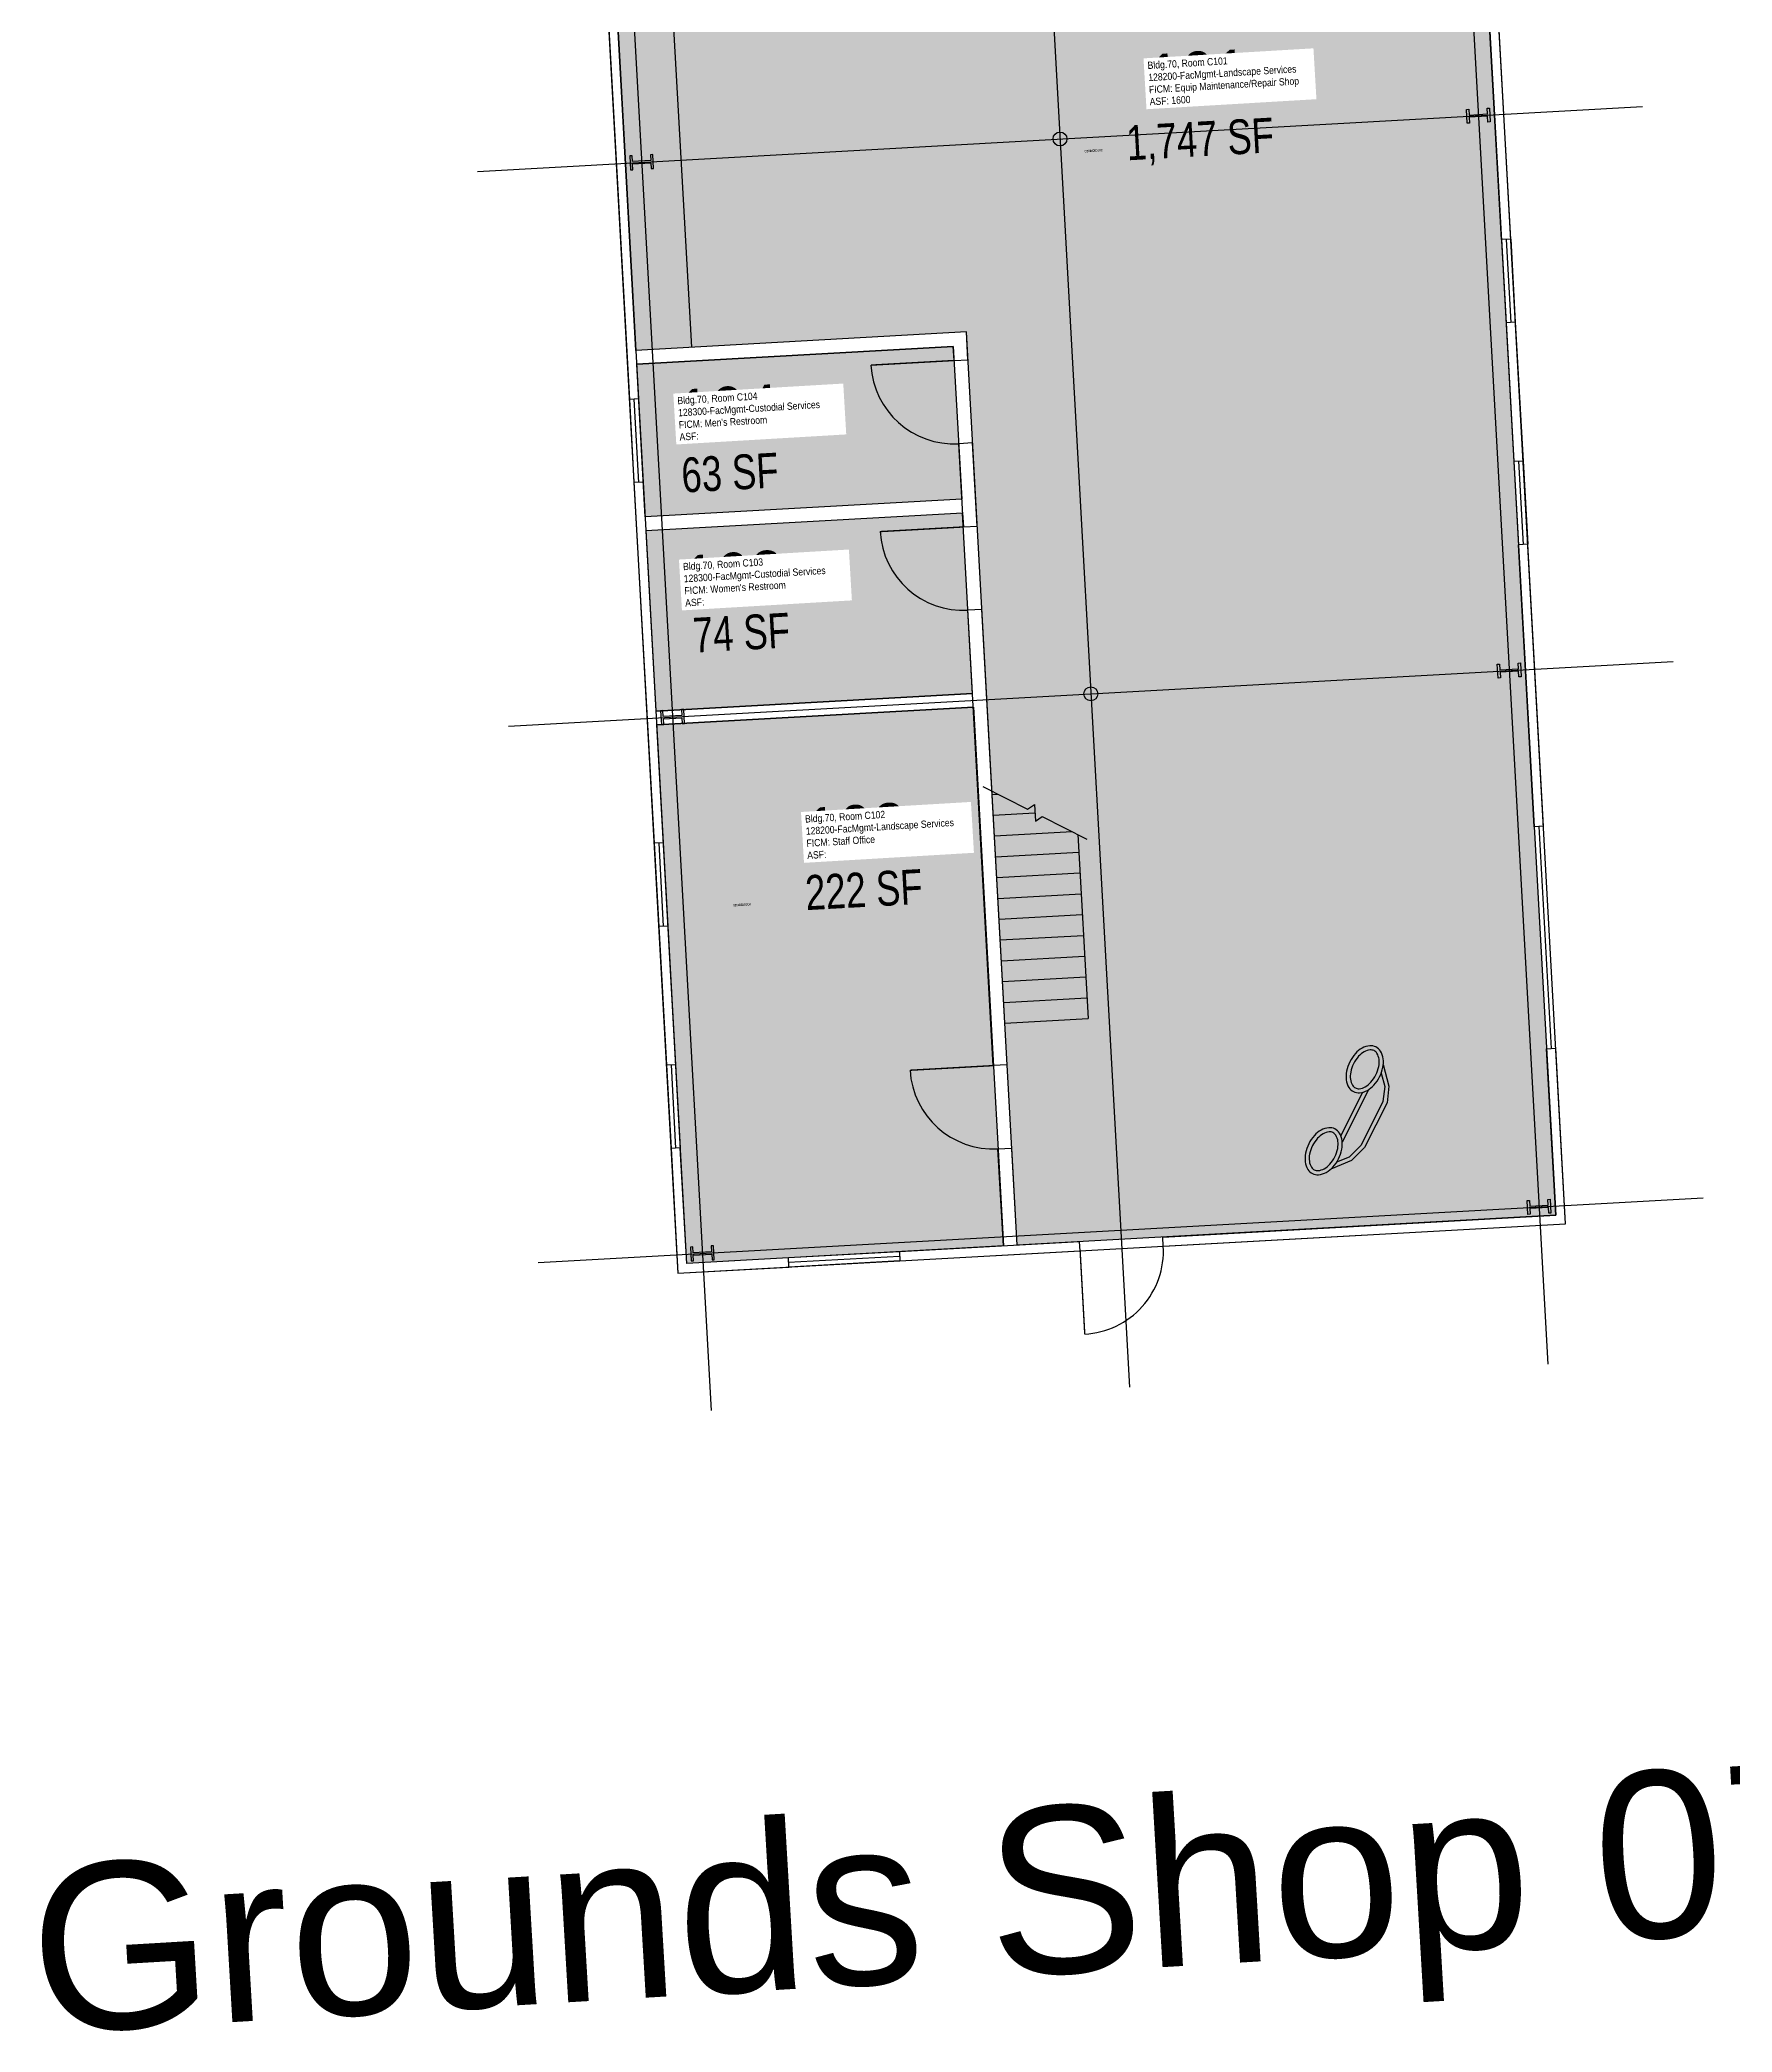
# Model space of a CAD drawing. Header units: inches. Extents: x 69212785 to 69214039, y 27689998 to 27691365.
# Drawn here: x 69212785 to 69213516, y 27689998 to 27690859 of the extents above; entities that cross this region are included whole.
import ezdxf
from ezdxf.enums import TextEntityAlignment as Align

# ---------------------------------------------------------------- set-up
doc = ezdxf.new("R2010")
doc.units = ezdxf.units.IN
doc.header["$LTSCALE"] = 0.25
doc.header["$MEASUREMENT"] = 0
doc.layers.get('0').update_dxf_attribs({"linetype": 'CONTINUOUS'})
for name, color, linetype in [('A-COLS', 5, 'CONTINUOUS'), ('A-DOOR', 2, 'CONTINUOUS'), ('A-FLOR', 3, 'CONTINUOUS'), ('A-GLAZ', 1, 'CONTINUOUS'), ('A-GRID', 1, 'CONTINUOUS'), ('A-IDEN-ICON', 4, 'CONTINUOUS'), ('A-IDEN-RNUM', 7, 'CONTINUOUS'), ('A-IDEN-SNUM', 4, 'CONTINUOUS'), ('A-IDEN-VNUM', 4, 'CONTINUOUS'), ('A-TTLB', 4, 'CONTINUOUS'), ('A-WALL', 5, 'CONTINUOUS'), ('AREA-ASSIGN', 7, 'CONTINUOUS'), ('AREA-GROSS', 1, 'CONTINUOUS'), ('AREA-TEXT', 3, 'CONTINUOUS'), ('Rooms-Category-Color', 7, 'CONTINUOUS'), ('Rooms-College-Color', 7, 'CONTINUOUS'), ('Rooms-Department-Color', 7, 'CONTINUOUS'), ('Rooms-Division-Color', 7, 'CONTINUOUS'), ('Rooms-Information', 7, 'CONTINUOUS')]:
    doc.layers.add(name, color=color, linetype=linetype)
doc.styles.add('CP_AREA', font='arial.ttf', dxfattribs={"height": 15})
doc.styles.add('CP_ROOMSNUMBER', font='arial.ttf', dxfattribs={"height": 1})
doc.styles.add('CP_ROOMVNUMBER', font='arial.ttf', dxfattribs={"width": 0.85, "height": 0.075})
doc.styles.add('CP_TITLE', font='arial.ttf', dxfattribs={"width": 0.85, "height": 0.125})

# ---------------------------------------------------------------- blocks, each defined once
blk = doc.blocks.new('CPPHONE')
for p, q in [((0.0096, 0.0252), (-0.0196, -0.0252)), ((0.0169, 0.0279), (-0.0182, -0.0329))]:
    blk.add_line(p, q)
for points in [[(0.0288, 0.0786, 0.139889), (0.0216, 0.0804, 0.107118), (0.0122, 0.0781, 0.079812), (0.0039, 0.0722, 0.067459), (-0.0035, 0.0626, 0.067459), (-0.008, 0.0515, 0.079812), (-0.009, 0.0413, 0.107118), (-0.0064, 0.032, 0.139889), (-0.0012, 0.0267, 0.139889), (0.0061, 0.0248, 0.107118), (0.0155, 0.0272, 0.079812), (0.0238, 0.0331, 0.067459), (0.0312, 0.0426, 0.067459), (0.0357, 0.0538, 0.079812), (0.0367, 0.0639, 0.107118), (0.034, 0.0732, 0.139889)], [(0.0263, 0.0743, 0.139889), (0.0218, 0.0754, 0.107118), (0.0144, 0.0736, 0.079812), (0.0074, 0.0686, 0.067459), (0.0008, 0.0601, 0.067459), (-0.0032, 0.0502, 0.079812), (-0.004, 0.0417, 0.107118), (-0.0019, 0.0344, 0.139889), (0.0013, 0.031, 0.139889), (0.0059, 0.0298, 0.107118), (0.0133, 0.0317, 0.079812), (0.0203, 0.0367, 0.067459), (0.0268, 0.0451, 0.067459), (0.0309, 0.055, 0.079812), (0.0317, 0.0636, 0.107118), (0.0296, 0.0709, 0.139889)], [(-0.0262, -0.0167, 0.139889), (-0.0334, -0.0148, 0.107118), (-0.0428, -0.0172, 0.079812), (-0.0511, -0.0231, 0.067459), (-0.0585, -0.0326, 0.067459), (-0.063, -0.0438, 0.079812), (-0.064, -0.0539, 0.107118), (-0.0614, -0.0632, 0.139889), (-0.0562, -0.0686, 0.139889), (-0.0489, -0.0704, 0.107118), (-0.0395, -0.0681, 0.079812), (-0.0312, -0.0622, 0.067459), (-0.0238, -0.0526, 0.067459), (-0.0193, -0.0415, 0.079812), (-0.0183, -0.0313, 0.107118), (-0.021, -0.022, 0.139889)], [(-0.0287, -0.021, 0.139889), (-0.0332, -0.0198, 0.107118), (-0.0406, -0.0217, 0.079812), (-0.0476, -0.0267, 0.067459), (-0.0542, -0.0351, 0.067459), (-0.0582, -0.045, 0.079812), (-0.059, -0.0536, 0.107118), (-0.0569, -0.0609, 0.139889), (-0.0537, -0.0643, 0.139889), (-0.0491, -0.0654, 0.107118), (-0.0417, -0.0636, 0.079812), (-0.0347, -0.0586, 0.067459), (-0.0282, -0.0501, 0.067459), (-0.0241, -0.0402, 0.079812), (-0.0233, -0.0317, 0.107118), (-0.0254, -0.0244, 0.139889)]]:
    blk.add_lwpolyline(points, format="xyb", close=True)
for points in [[(0.0364, 0.0572), (0.0417, 0.0308), (0.0382, 0.0108), (0.0082, -0.0411), (-0.0083, -0.0558), (-0.0338, -0.0645)], [(0.0334, 0.047), (0.0366, 0.0307), (0.0334, 0.0126), (0.0043, -0.0379), (-0.0109, -0.0514), (-0.0265, -0.0567)]]:
    blk.add_lwpolyline(points)
blk = doc.blocks.new('CPWOMEN')
at = {"const_width": 0.015}
blk.add_lwpolyline([(-0.0375, 0, 1), (0.0475, 0, 1)], format="xyb", close=True, dxfattribs=at)
for points in [[(0.005, -0.04), (0.005, -0.1)], [(-0.025, -0.07), (0.035, -0.07)]]:
    blk.add_lwpolyline(points, dxfattribs=at)
blk = doc.blocks.new('CPMEN')
at = {"const_width": 0.015}
for points in [[(0.055, 0.01), (0.055, 0.05), (0.015, 0.05)], [(0.0151, 0.0101), (0.055, 0.05)]]:
    blk.add_lwpolyline(points, dxfattribs=at)
blk.add_lwpolyline([(-0.0575, -0.02, 1), (0.0275, -0.02, 1)], format="xyb", close=True, dxfattribs=at)

msp = doc.modelspace()

# ---------------------------------------------------------------- hatches: boundary and pattern name
at = {"layer": 'Rooms-Category-Color', "true_color": 0xe3c5e1}
msp.add_hatch(color=254, dxfattribs=at).paths.add_polyline_path([(69213386.95, 27691301.77), (69213439.85, 27690351.24), (69213207.21, 27690338.3), (69213185.26, 27690732.69), (69213042.48, 27690724.74), (69213034.81, 27690862.53), (69213153.63, 27690869.14), (69213130.35, 27691287.49)])
at = {"layer": 'Rooms-Category-Color', "true_color": 0xadadad}
for points in [[(69213179.6, 27690726.36), (69213183.27, 27690660.46), (69213046.48, 27690652.85), (69213042.82, 27690718.75)], [(69213046.82, 27690646.86), (69213051.15, 27690568.98), (69213187.94, 27690576.59), (69213183.6, 27690654.47)]]:
    msp.add_hatch(color=253, dxfattribs=at).paths.add_polyline_path(points)
at = {"layer": 'Rooms-Category-Color', "true_color": 0xfa9ba3}
msp.add_hatch(color=241, dxfattribs=at).paths.add_polyline_path([(69213188.27, 27690570.6), (69213201.22, 27690337.96), (69213064.43, 27690330.35), (69213051.48, 27690562.99)])
at = {"layer": 'Rooms-College-Color', "true_color": 0x80bc67}
msp.add_hatch(color=83, dxfattribs=at).paths.add_polyline_path([(69213386.95, 27691301.77), (69213439.85, 27690351.24), (69213207.21, 27690338.3), (69213185.26, 27690732.69), (69213042.48, 27690724.74), (69213034.81, 27690862.53), (69213153.63, 27690869.14), (69213130.35, 27691287.49)])
at = {"layer": 'Rooms-College-Color', "true_color": 0xadadad}
for points in [[(69213179.6, 27690726.36), (69213183.27, 27690660.46), (69213046.48, 27690652.85), (69213042.82, 27690718.75)], [(69213046.82, 27690646.86), (69213051.15, 27690568.98), (69213187.94, 27690576.59), (69213183.6, 27690654.47)], [(69213188.27, 27690570.6), (69213201.22, 27690337.96), (69213064.43, 27690330.35), (69213051.48, 27690562.99)]]:
    msp.add_hatch(color=253, dxfattribs=at).paths.add_polyline_path(points)
at = {"layer": 'Rooms-Department-Color', "true_color": 0x80bc67}
for points in [[(69213386.95, 27691301.77), (69213439.85, 27690351.24), (69213207.21, 27690338.3), (69213185.26, 27690732.69), (69213042.48, 27690724.74), (69213034.81, 27690862.53), (69213153.63, 27690869.14), (69213130.35, 27691287.49)], [(69213188.27, 27690570.6), (69213201.22, 27690337.96), (69213064.43, 27690330.35), (69213051.48, 27690562.99)]]:
    msp.add_hatch(color=83, dxfattribs=at).paths.add_polyline_path(points)
at = {"layer": 'Rooms-Department-Color', "true_color": 0xacacac}
for points in [[(69213179.6, 27690726.36), (69213183.27, 27690660.46), (69213046.48, 27690652.85), (69213042.82, 27690718.75)], [(69213046.82, 27690646.86), (69213051.15, 27690568.98), (69213187.94, 27690576.59), (69213183.6, 27690654.47)]]:
    msp.add_hatch(color=253, dxfattribs=at).paths.add_polyline_path(points)
at = {"layer": 'Rooms-Division-Color', "true_color": 0x80bc67}
for points in [[(69213386.95, 27691301.77), (69213439.85, 27690351.24), (69213207.21, 27690338.3), (69213185.26, 27690732.69), (69213042.48, 27690724.74), (69213034.81, 27690862.53), (69213153.63, 27690869.14), (69213130.35, 27691287.49)], [(69213188.27, 27690570.6), (69213201.22, 27690337.96), (69213064.43, 27690330.35), (69213051.48, 27690562.99)]]:
    msp.add_hatch(color=83, dxfattribs=at).paths.add_polyline_path(points)
at = {"layer": 'Rooms-Division-Color', "true_color": 0xadadad}
for points in [[(69213179.6, 27690726.36), (69213183.27, 27690660.46), (69213046.48, 27690652.85), (69213042.82, 27690718.75)], [(69213046.82, 27690646.86), (69213051.15, 27690568.98), (69213187.94, 27690576.59), (69213183.6, 27690654.47)]]:
    msp.add_hatch(color=253, dxfattribs=at).paths.add_polyline_path(points)

# ---------------------------------------------------------------- linework, layer by layer
at = {"layer": 'A-COLS'}
for points in [[(69213411.24, 27690829.39), (69213411.57, 27690823.4), (69213410.57, 27690823.34), (69213410.43, 27690825.84), (69213402.45, 27690825.4), (69213402.58, 27690822.9), (69213401.59, 27690822.84), (69213401.25, 27690828.83), (69213402.25, 27690828.89), (69213402.39, 27690826.39), (69213410.38, 27690826.84), (69213410.24, 27690829.33)], [(69213039.81, 27690808.72), (69213040.14, 27690802.73), (69213041.14, 27690802.79), (69213041, 27690805.28), (69213048.99, 27690805.73), (69213049.13, 27690803.23), (69213050.13, 27690803.29), (69213049.8, 27690809.28), (69213048.8, 27690809.22), (69213048.94, 27690806.72), (69213040.95, 27690806.28), (69213040.81, 27690808.78)], [(69213424.57, 27690589.76), (69213424.91, 27690583.77), (69213423.91, 27690583.71), (69213423.77, 27690586.21), (69213415.78, 27690585.77), (69213415.92, 27690583.27), (69213414.92, 27690583.21), (69213414.59, 27690589.21), (69213415.59, 27690589.26), (69213415.72, 27690586.76), (69213423.71, 27690587.21), (69213423.57, 27690589.71)], [(69213053.15, 27690569.09), (69213053.48, 27690563.1), (69213054.48, 27690563.16), (69213054.34, 27690565.65), (69213062.33, 27690566.1), (69213062.47, 27690563.6), (69213063.46, 27690563.66), (69213063.13, 27690569.65), (69213062.13, 27690569.59), (69213062.27, 27690567.1), (69213054.28, 27690566.65), (69213054.14, 27690569.15)], [(69213437.46, 27690358.12), (69213437.8, 27690352.13), (69213436.8, 27690352.07), (69213436.66, 27690354.57), (69213428.67, 27690354.12), (69213428.81, 27690351.63), (69213427.81, 27690351.57), (69213427.48, 27690357.56), (69213428.48, 27690357.62), (69213428.61, 27690355.12), (69213436.6, 27690355.57), (69213436.46, 27690358.06)], [(69213066.04, 27690337.45), (69213066.37, 27690331.46), (69213067.37, 27690331.52), (69213067.23, 27690334.01), (69213075.22, 27690334.46), (69213075.36, 27690331.96), (69213076.35, 27690332.02), (69213076.02, 27690338.01), (69213075.02, 27690337.95), (69213075.16, 27690335.45), (69213067.17, 27690335.01), (69213067.04, 27690337.51)]]:
    msp.add_lwpolyline(points, close=True, dxfattribs=at)
for centre in [(69213225.69, 27690816.06), (69213239.03, 27690576.43)]:
    msp.add_circle(centre, 3, dxfattribs=at)
at = {"layer": 'A-DOOR'}
msp.add_line((69213432.51, 27690519.09), (69213437.84, 27690423.24), dxfattribs=at)
at = {"layer": 'A-DOOR', "const_width": 0.6}
for points in [[(69213179.94, 27690720.37), (69213143.99, 27690718.37)], [(69213183.94, 27690648.48), (69213147.99, 27690646.48)], [(69213196.88, 27690415.84), (69213160.94, 27690413.84)], [(69213234.39, 27690335.8), (69213236.39, 27690299.86)]]:
    msp.add_lwpolyline(points, dxfattribs=at)
at = {"layer": 'A-DOOR'}
for centre, start, end in [((69213179.94, 27690720.37), 183.1851, 273.1851), ((69213183.94, 27690648.48), 183.1851, 273.1851), ((69213196.88, 27690415.84), 183.1851, 273.1851), ((69213234.39, 27690335.8), 273.1851, 3.1851)]:
    msp.add_arc(centre, 36, start, end, dxfattribs=at)
at = {"layer": 'A-FLOR'}
for p, q in [((69213058.78, 27690863.86), (69213066.44, 27690726.07)), ((69213196.37, 27690532.99), (69213198.78, 27690533.13)), ((69213196.87, 27690524.01), (69213214.85, 27690525.01)), ((69213197.37, 27690515.02), (69213230.91, 27690516.89)), ((69213233.4, 27690515.63), (69213237.82, 27690436.15)), ((69213197.87, 27690506.04), (69213233.82, 27690508.04)), ((69213198.37, 27690497.05), (69213234.32, 27690499.05)), ((69213198.87, 27690488.06), (69213234.82, 27690490.06)), ((69213199.37, 27690479.08), (69213235.32, 27690481.08)), ((69213199.87, 27690470.09), (69213235.82, 27690472.09)), ((69213200.37, 27690461.11), (69213236.32, 27690463.11)), ((69213200.87, 27690452.12), (69213236.82, 27690454.12)), ((69213201.37, 27690443.13), (69213237.32, 27690445.13)), ((69213201.87, 27690434.15), (69213237.82, 27690436.15))]:
    msp.add_line(p, q, dxfattribs=at)
msp.add_lwpolyline([(69213192.36, 27690536.38), (69213211.63, 27690526.63), (69213214.65, 27690528.6), (69213215.05, 27690521.41), (69213218.06, 27690523.38), (69213237.34, 27690513.64)], dxfattribs=at)
at = {"layer": 'A-GLAZ'}
for p, q in [((69213416.4, 27690772.59), (69213418.4, 27690736.64)), ((69213418.4, 27690772.7), (69213420.4, 27690736.76)), ((69213420.39, 27690772.81), (69213422.39, 27690736.87)), ((69213039.65, 27690703.55), (69213041.66, 27690667.61)), ((69213041.65, 27690703.66), (69213043.65, 27690667.72)), ((69213043.65, 27690703.77), (69213045.65, 27690667.83)), ((69213421.73, 27690676.74), (69213423.73, 27690640.79)), ((69213423.73, 27690676.85), (69213425.73, 27690640.9)), ((69213425.73, 27690676.96), (69213427.73, 27690641.02)), ((69213050.32, 27690511.85), (69213052.32, 27690475.9)), ((69213052.32, 27690511.96), (69213054.32, 27690476.01)), ((69213054.32, 27690512.07), (69213056.32, 27690476.12)), ((69213055.66, 27690415.99), (69213057.66, 27690380.05)), ((69213057.65, 27690416.11), (69213059.65, 27690380.16)), ((69213059.65, 27690416.22), (69213061.65, 27690380.27)), ((69213156.29, 27690335.46), (69213108.36, 27690332.79)), ((69213156.4, 27690333.46), (69213108.47, 27690330.8)), ((69213156.51, 27690331.47), (69213108.58, 27690328.8))]:
    msp.add_line(p, q, dxfattribs=at)
at = {"layer": 'A-GRID'}
for p, q in [((69213376.41, 27691365.28), (69213436.41, 27690286.95)), ((69213195.69, 27691355.23), (69213255.69, 27690276.89)), ((69213014.97, 27691345.17), (69213074.97, 27690266.84)), ((69212974.08, 27690802.06), (69213477.3, 27690830.06)), ((69212987.42, 27690562.43), (69213490.64, 27690590.43)), ((69213000.31, 27690330.79), (69213503.53, 27690358.79))]:
    msp.add_line(p, q, dxfattribs=at)
at = {"layer": 'A-WALL'}
for p, q in [((69213420.39, 27690772.81), (69213416.4, 27690772.59)), ((69213422.39, 27690736.87), (69213418.4, 27690736.64)), ((69213179.6, 27690726.36), (69213042.82, 27690718.75)), ((69213179.94, 27690720.37), (69213185.93, 27690720.7)), ((69213043.65, 27690703.77), (69213039.65, 27690703.55)), ((69213187.93, 27690684.76), (69213181.94, 27690684.43)), ((69213425.73, 27690676.96), (69213421.73, 27690676.74)), ((69213045.65, 27690667.83), (69213041.66, 27690667.61)), ((69213183.27, 27690660.46), (69213046.48, 27690652.85)), ((69213183.6, 27690654.47), (69213046.82, 27690646.86)), ((69213183.6, 27690654.47), (69213183.94, 27690648.48)), ((69213183.94, 27690648.48), (69213189.93, 27690648.81)), ((69213427.73, 27690641.02), (69213423.73, 27690640.79)), ((69213191.93, 27690612.87), (69213185.94, 27690612.54)), ((69213187.94, 27690576.59), (69213051.15, 27690568.98)), ((69213188.27, 27690570.6), (69213051.48, 27690562.99)), ((69213434.51, 27690519.2), (69213430.51, 27690518.98)), ((69213054.32, 27690512.07), (69213050.32, 27690511.85)), ((69213056.32, 27690476.12), (69213052.32, 27690475.9)), ((69213435.85, 27690423.13), (69213439.84, 27690423.35)), ((69213059.65, 27690416.22), (69213055.66, 27690415.99)), ((69213202.87, 27690416.17), (69213196.88, 27690415.84)), ((69213061.65, 27690380.27), (69213057.66, 27690380.05)), ((69213198.88, 27690379.9), (69213204.87, 27690380.23)), ((69213234.39, 27690335.8), (69213234.17, 27690339.8)), ((69213270.33, 27690337.8), (69213270.11, 27690341.8))]:
    msp.add_line(p, q, dxfattribs=at)
for points in [[(69213017.65, 27691098.94), (69213039.65, 27690703.55)], [(69213021.65, 27691099.16), (69213043.65, 27690703.77)], [(69213416.4, 27690772.59), (69213410.4, 27690880.42)], [(69213420.39, 27690772.81), (69213414.39, 27690880.64)], [(69213185.93, 27690720.7), (69213185.26, 27690732.69), (69213042.48, 27690724.74)], [(69213418.4, 27690736.64), (69213421.73, 27690676.74)], [(69213422.39, 27690736.87), (69213425.73, 27690676.96)], [(69213179.94, 27690720.37), (69213179.6, 27690726.36), (69213042.82, 27690718.75)], [(69213183.94, 27690648.48), (69213181.94, 27690684.43)], [(69213189.93, 27690648.81), (69213187.93, 27690684.76)], [(69213041.66, 27690667.61), (69213050.32, 27690511.85)], [(69213045.65, 27690667.83), (69213054.32, 27690512.07)], [(69213430.51, 27690518.98), (69213423.73, 27690640.79)], [(69213434.51, 27690519.2), (69213427.73, 27690641.02)], [(69213196.88, 27690415.84), (69213185.94, 27690612.54)], [(69213202.87, 27690416.17), (69213191.93, 27690612.87)], [(69213052.32, 27690475.9), (69213055.66, 27690415.99)], [(69213056.32, 27690476.12), (69213059.65, 27690416.22)], [(69213270.11, 27690341.8), (69213439.85, 27690351.24), (69213435.85, 27690423.13)], [(69213270.33, 27690337.8), (69213444.06, 27690347.47), (69213439.84, 27690423.35)], [(69213057.66, 27690380.05), (69213060.66, 27690326.13), (69213108.58, 27690328.8), (69213108.36, 27690332.79), (69213064.43, 27690330.35), (69213061.65, 27690380.27)], [(69213201.22, 27690337.96), (69213198.88, 27690379.9)], [(69213207.21, 27690338.3), (69213204.87, 27690380.23)], [(69213234.17, 27690339.8), (69213156.29, 27690335.46), (69213156.51, 27690331.47), (69213234.39, 27690335.8)]]:
    msp.add_lwpolyline(points, dxfattribs=at)
at = {"layer": 'AREA-ASSIGN'}
for points in [[(69213386.95, 27691301.77), (69213439.85, 27690351.24), (69213207.21, 27690338.3), (69213185.26, 27690732.69), (69213042.48, 27690724.74), (69213034.81, 27690862.53), (69213153.63, 27690869.14), (69213130.35, 27691287.49)], [(69213179.6, 27690726.36), (69213183.27, 27690660.46), (69213046.48, 27690652.85), (69213042.82, 27690718.75)], [(69213046.82, 27690646.86), (69213051.15, 27690568.98), (69213187.94, 27690576.59), (69213183.6, 27690654.47)], [(69213188.27, 27690570.6), (69213201.22, 27690337.96), (69213064.43, 27690330.35), (69213051.48, 27690562.99)]]:
    msp.add_lwpolyline(points, close=True, dxfattribs=at)
at = {"layer": 'AREA-GROSS'}
msp.add_lwpolyline([(69213060.66, 27690326.13), (69213444.06, 27690347.47), (69213390.72, 27691305.99), (69213007.32, 27691284.65)], close=True, dxfattribs=at)

# ---------------------------------------------------------------- block references
at = {"layer": 'A-IDEN-ICON', "xscale": 360.0000000025632, "yscale": 360.0000000025632, "zscale": 360.0000000025632, "rotation": 3.381089510633269}
for name, p in [('CPMEN', (69213141.13, 27690695.49)), ('CPWOMEN', (69213132.98, 27690618.95)), ('CPPHONE', (69213353.48, 27690395.04))]:
    msp.add_blockref(name, p, dxfattribs=at)

# ---------------------------------------------------------------- texts
at = {"layer": 'A-IDEN-RNUM', "style": 'CP_ROOMSNUMBER', "width": 0.85}
for s, p in [('0101-00', (69213236.36, 27690810.27)), ('0104-00', (69213061.42, 27690685.73)), ('0103-00', (69213081.55, 27690624.95)), ('0102-00', (69213084.5, 27690484.57))]:
    msp.add_text(s, height=1, rotation=3.38109, dxfattribs=at).set_placement(p)
at = {"layer": 'A-IDEN-SNUM', "style": 'CP_ROOMSNUMBER', "width": 0.85}
for s, p in [('0700C10100', (69213236.36, 27690810.27)), ('0700C10400', (69213061.42, 27690685.73)), ('0700C10300', (69213081.55, 27690624.95)), ('0700C10200', (69213084.5, 27690484.57))]:
    msp.add_text(s, height=1, rotation=3.38109, dxfattribs=at).set_placement(p)
at = {"layer": 'A-IDEN-VNUM', "style": 'CP_ROOMVNUMBER', "width": 0.85}
for s, p in [('101', (69213264.54, 27690830.51)), ('104', (69213061.42, 27690685.73)), ('103', (69213063.86, 27690614.05)), ('102', (69213116.58, 27690505.03))]:
    msp.add_text(s, height=22, rotation=3.38109, dxfattribs=at).set_placement(p)
at = {"layer": 'A-TTLB', "style": 'CP_TITLE'}
msp.add_text('Grounds Shop 070-C Floor1', height=72, rotation=3.38109, dxfattribs=at).set_placement((69212783.11, 27689997.7))
at = {"layer": 'AREA-TEXT', "style": 'CP_AREA', "width": 0.75}
for s, p in [('1,747 SF', (69213286.19, 27690816.07)), ('63 SF', (69213083.09, 27690671.96)), ('74 SF', (69213088.04, 27690602.84)), ('222 SF', (69213140.95, 27690491.87))]:
    msp.add_text(s, height=15, rotation=3.1851, dxfattribs=at).set_placement(p, align=Align.MIDDLE_CENTER)

# ---------------------------------------------------------------- next in the draw order: texts
at = {"layer": 'Rooms-Information', "width": 70.4, "attachment_point": 7, "rotation": 3.38109, "style": 'CP_ROOMVNUMBER', "bg_fill": 3, "box_fill_scale": 1.5, "bg_fill_color": 256, "bg_fill_true_color": 13158600, "bg_fill_transparency": 0}
for s, insert, char_height in [('Bldg.70, Room C101^M^J128200-FacMgmt-Landscape Services^M^JFICM: Equip Maintenance/Repair Shop^M^JASF: 1600', (69213264.54, 27690830.51), 3.14286), ("Bldg.70, Room C104^M^J128300-FacMgmt-Custodial Services^M^JFICM: Men's Restroom^M^JASF: ", (69213061.42, 27690685.73), 3.1429), ("Bldg.70, Room C103^M^J128300-FacMgmt-Custodial Services^M^JFICM: Women's Restroom^M^JASF: ", (69213063.86, 27690614.05), 3.1429), ('Bldg.70, Room C102^M^J128200-FacMgmt-Landscape Services^M^JFICM: Staff Office^M^JASF: ', (69213116.58, 27690505.03), 3.1429)]:
    msp.add_mtext(s, dxfattribs=dict(at, insert=insert, char_height=char_height))

doc.saveas('drawing.dxf')
